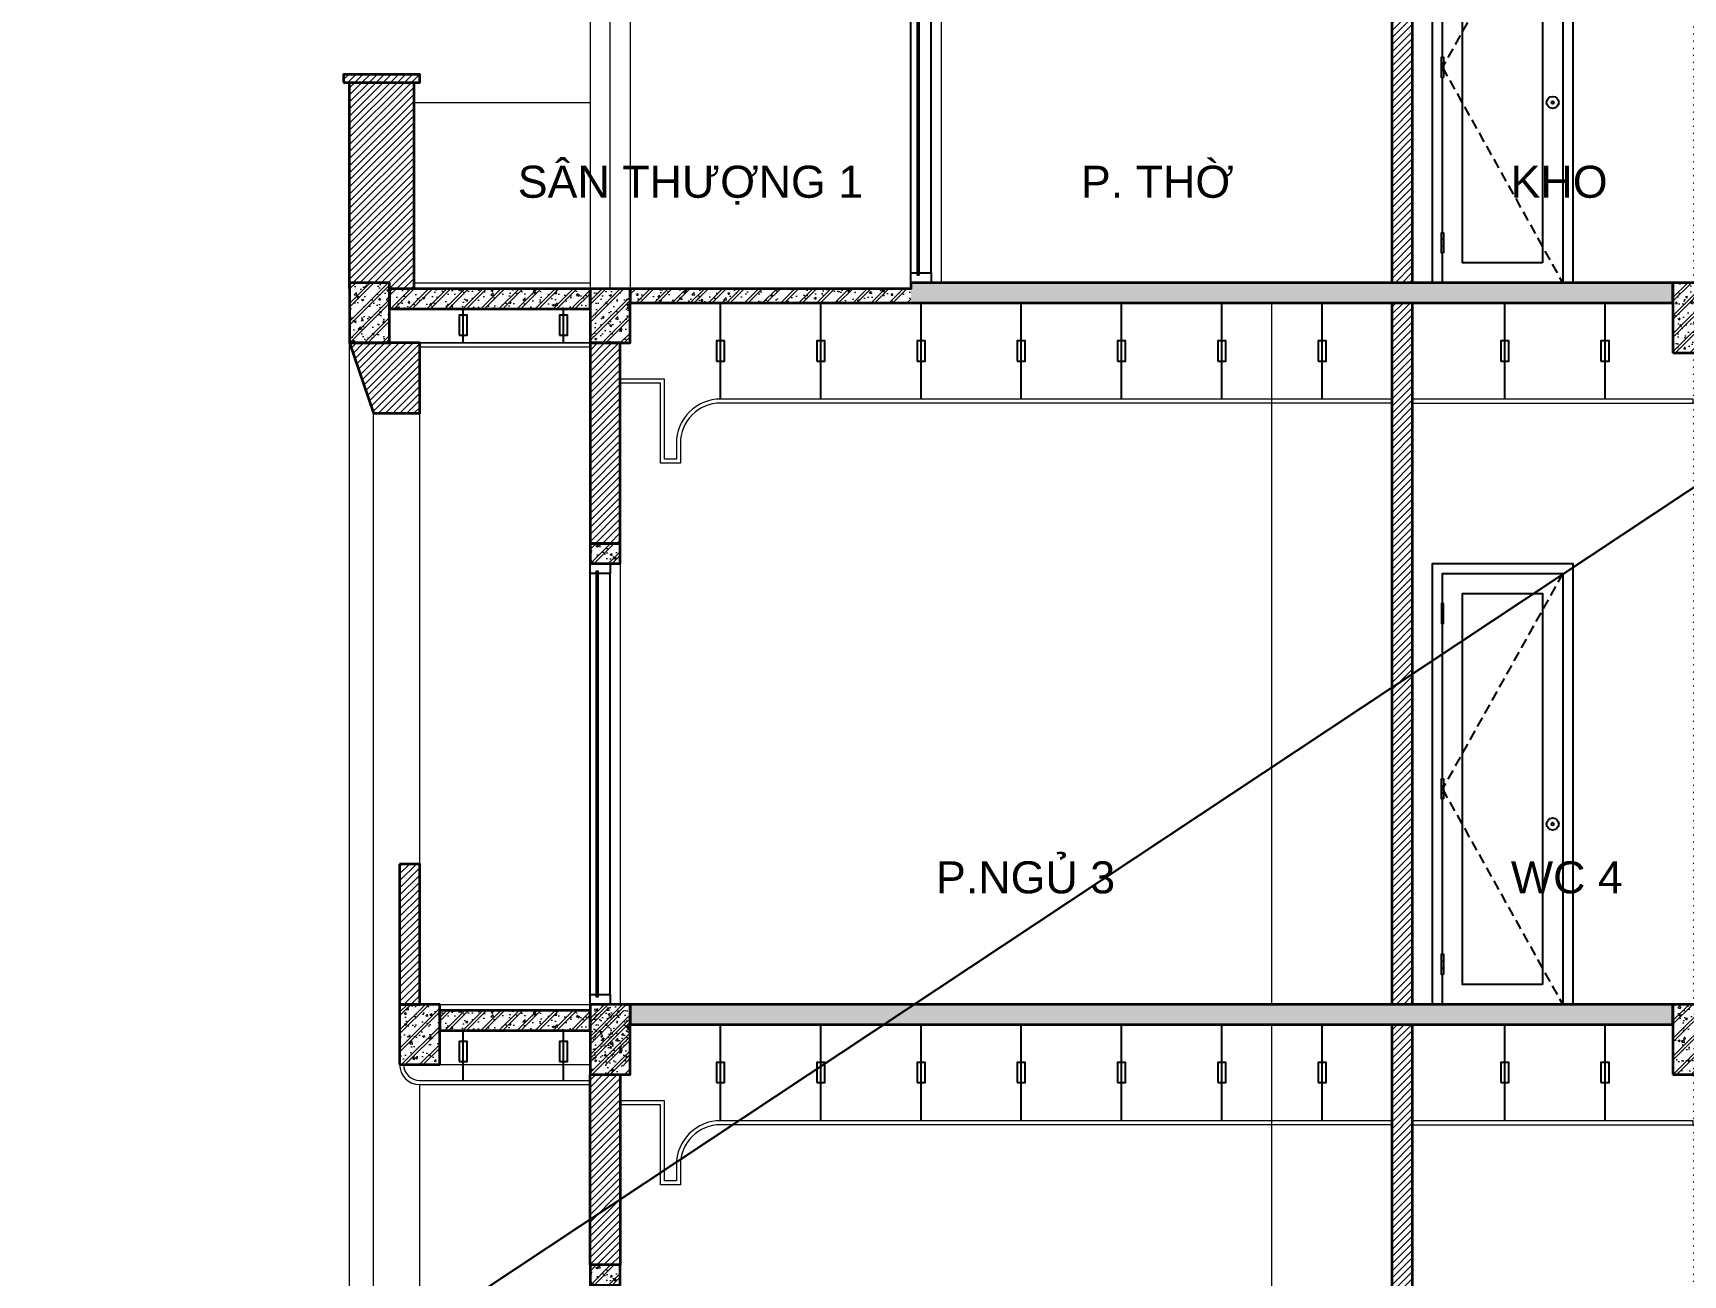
# Model space of a CAD drawing. Header units: inches. Extents: x 236662 to 497023, y -248575 to 81795.
# Drawn here: x 473782 to 482010, y -186545 to -180349 of the extents above; entities that cross this region are included whole.
import ezdxf

# ---------------------------------------------------------------- set-up
doc = ezdxf.new("R2010")
doc.units = ezdxf.units.IN
doc.header["$LTSCALE"] = 10
doc.header["$MEASUREMENT"] = 0
doc.linetypes.add('HIDDEN', pattern=[0.375, 0.25, -0.125])
for name, color, linetype in [('01. HP_TEXT', 9, 'Continuous'), ('04. HP_CUA', 153, 'Continuous'), ('07. HP_KY HIEU', 43, 'Continuous')]:
    doc.layers.add(name, color=color, linetype=linetype)
for name, color, linetype, lineweight in [('02. HP_BE TONG', 1, 'Continuous', 35), ('03. HP_TUONG', 2, 'Continuous', 35), ('06. HP_THAY 1', 134, 'Continuous', 15), ('06. HP_THAY 2', 147, 'Continuous', 13), ('09_HP_HATCH', 8, 'Continuous', 5)]:
    doc.layers.add(name, color=color, linetype=linetype, lineweight=lineweight)
doc.styles.add('TEXT (none)', font='arial.ttf')
pattern_1 = [(45, (491560.06, -193094.979), (-17.67767, 17.67767), [])]

# ---------------------------------------------------------------- blocks, each defined once
blk = doc.blocks.new('ÁDASDASDWD')
at = {"layer": '09_HP_HATCH'}
h = blk.add_hatch(dxfattribs=at)
h.set_pattern_fill('CHAU-01', color=256, scale=15, pattern_type=2)
h.set_pattern_definition([(50, (-55376.965, -37444.2), (107.58903, -9.41282), [11.25, -123.75]), (355, (-55376.97, -37444.2), (-20.8127, 112.82882), [9, -99]), (100.4514, (-55368, -37444.99), (86.7764, 103.41593), [9.56103, -105.17132]), (46.1842, (-55376.97, -37414.2), (160.08616, -24.82785), [16.875, -185.625]), (96.6356, (-55363.62, -37416.27), (140.1994, 146.11768), [14.34154, -157.75695]), (351.1842, (-55376.97, -37414.2), (140.1993, 146.1178), [13.5, -148.5]), (21, (-55361.965, -37421.7), (89.53606, -60.39283), [11.25, -123.75]), (326, (-55361.97, -37421.7), (36.4973, 108.7725), [9, -99]), (71.4514, (-55354.5, -37426.73), (126.0334, 48.37957), [9.56103, -105.17132]), (37.5, (-55376.965, -37444.2), (1.823978, 49.934078), [0, -97.8, 0, -100.5, 0, -99.375]), (7.5, (-55376.965, -37444.2), (39.46043, 59.161757), [0, -57.3, 0, -95.55, 0, -37.875]), (327.5, (-55410.415, -37444.2), (80.073365, -3.38323), [0, -37.5, 0, -117, 0, -155.25]), (317.5, (-55425.415, -37444.2), (87.477925, 15.01575), [0, -48.75, 0, -77.7, 0, -110.25]), (45, (-55376.965, -37444.2), (-45.07806, 45.07806), []), (45, (-55376.965, -37425.827), (-45.07806, 45.07806), [])])
h.paths.add_polyline_path([(-100, -350), (100, -350), (100, 0), (-100, 0)])
at = {"layer": '02. HP_BE TONG'}
blk.add_lwpolyline([(-100, -350), (100, -350), (100, 0), (-100, 0)], close=True, dxfattribs=at)
blk = doc.blocks.new('*U308')
for p, q in [((0, 50), (0, 2150)), ((100, 50), (100, 2150))]:
    blk.add_line(p, q)
for points in [[(0, 2150), (60, 2150), (60, 2160), (70, 2160), (70, 2150), (100, 2150), (100, 2200), (0, 2200)], [(0, 0), (100, 0), (100, 50), (70, 50), (70, 40), (60, 40), (60, 50), (0, 50)]]:
    blk.add_lwpolyline(points, close=True)
at = {"color": 8}
blk.add_lwpolyline([(70, 40), (60, 40), (60, 2160), (70, 2160)], close=True, dxfattribs=at)
blk = doc.blocks.new('*U310')
at = {"ltscale": 20}
h = blk.add_hatch(dxfattribs=at)
h.set_pattern_fill('_USER', color=8, scale=34, angle=32.99202, style=0, pattern_type=0)
h.set_pattern_definition([(180, (55, 2000), (2e-12, -34), [])])
h.paths.add_polyline_path([(55, 2000), (45, 2000), (45, 1900), (55, 1900)])
h = blk.add_hatch(dxfattribs=at)
h.set_pattern_fill('_USER', color=8, scale=34, angle=32.99202, style=0, pattern_type=0)
h.set_pattern_definition([(180, (55, 1025), (4e-12, 34), [])])
h.paths.add_polyline_path([(55, 1025), (45, 1025), (45, 1125), (55, 1125)])
h = blk.add_hatch(dxfattribs=at)
h.set_pattern_fill('_USER', color=8, scale=34, angle=32.99202, style=0, pattern_type=0)
h.set_pattern_definition([(180, (55, 150), (4e-12, 34), [])])
h.paths.add_polyline_path([(55, 150), (45, 150), (45, 250), (55, 250)])
for points in [[(50, 0), (0, 0), (0, 2200), (700, 2200), (700, 0), (650, 0)], [(50, 2000), (50, 2150), (650, 2150), (650, 0), (50, 0), (50, 150)], [(50, 1125), (50, 1900)], [(50, 250), (50, 1025)]]:
    blk.add_lwpolyline(points)
at = {"color": 8, "linetype": 'HIDDEN', "ltscale": 20}
blk.add_lwpolyline([(650, 2150), (50, 1075), (650, 0)], dxfattribs=at)
for points in [[(55, 2000), (45, 2000), (45, 1900), (55, 1900)], [(550, 100), (150, 100), (150, 2050), (550, 2050)], [(55, 1025), (45, 1025), (45, 1125), (55, 1125)], [(55, 150), (45, 150), (45, 250), (55, 250)]]:
    blk.add_lwpolyline(points, close=True)
for radius in [30, 7]:
    blk.add_circle((600, 900), radius)
blk = doc.blocks.new('ÁD221234RRE')
at = {"layer": '09_HP_HATCH'}
h = blk.add_hatch(dxfattribs=at)
h.set_pattern_fill('CHAU-01', color=256, scale=15, pattern_type=2)
h.set_pattern_definition([(50, (-55276.965, -37444.2), (107.58903, -9.41282), [11.25, -123.75]), (355, (-55276.97, -37444.2), (-20.8127, 112.82882), [9, -99]), (100.4514, (-55268, -37444.99), (86.7764, 103.41593), [9.56103, -105.17132]), (46.1842, (-55276.97, -37414.2), (160.08616, -24.82785), [16.875, -185.625]), (96.6356, (-55263.62, -37416.27), (140.1994, 146.11768), [14.34154, -157.75695]), (351.1842, (-55276.97, -37414.2), (140.1993, 146.1178), [13.5, -148.5]), (21, (-55261.965, -37421.7), (89.53606, -60.39283), [11.25, -123.75]), (326, (-55261.97, -37421.7), (36.4973, 108.7725), [9, -99]), (71.4514, (-55254.5, -37426.73), (126.0334, 48.37957), [9.56103, -105.17132]), (37.5, (-55276.965, -37444.2), (1.823978, 49.934078), [0, -97.8, 0, -100.5, 0, -99.375]), (7.5, (-55276.965, -37444.2), (39.46043, 59.161757), [0, -57.3, 0, -95.55, 0, -37.875]), (327.5, (-55310.415, -37444.2), (80.073365, -3.38323), [0, -37.5, 0, -117, 0, -155.25]), (317.5, (-55325.415, -37444.2), (87.477925, 15.01575), [0, -48.75, 0, -77.7, 0, -110.25]), (45, (-55276.965, -37444.2), (-45.07806, 45.07806), []), (45, (-55276.965, -37425.827), (-45.07806, 45.07806), [])])
h.paths.add_polyline_path([(0, -300), (200, -300), (200, 0), (0, 0)])
at = {"layer": '02. HP_BE TONG'}
blk.add_lwpolyline([(0, -300), (200, -300), (200, 0), (0, 0)], close=True, dxfattribs=at)

msp = doc.modelspace()

# ---------------------------------------------------------------- hatches: boundary and pattern name
at = {"layer": '09_HP_HATCH'}
h = msp.add_hatch(dxfattribs=at)
h.set_pattern_fill('ANSI31', color=8, scale=200)
h.set_pattern_definition(pattern_1)
h.paths.add_polyline_path([(480660.1, -178095), (480560.1, -178095), (480560.1, -181595), (480660.1, -181595)])
h.paths.add_polyline_path([(482160.1, -178345), (482060.1, -178345), (482060.1, -181595), (482160.1, -181595)])
h = msp.add_hatch(dxfattribs=at)
h.set_pattern_fill('ANSI31', color=8, scale=200)
h.set_pattern_definition(pattern_1)
h.paths.add_polyline_path([(475710.1, -180555), (475330.1, -180555), (475330.1, -180595), (475710.1, -180595)])
h = msp.add_hatch(dxfattribs=at)
h.set_pattern_fill('ANSI31', color=8, scale=200)
h.set_pattern_definition(pattern_1)
h.paths.add_polyline_path([(475560.1, -181595), (475560.1, -181625), (475680.1, -181625), (475680.1, -180595), (475360.1, -180595), (475360.1, -181595)])
h = msp.add_hatch(dxfattribs=at)
h.set_pattern_fill('CHAU-01', color=256, scale=15, pattern_type=2)
h.set_pattern_definition([(50, (339573.58, -260536.03), (107.589027, -9.41282), [11.25, -123.75]), (355, (339573.58, -260536.03), (-20.8127, 112.82882), [9, -99]), (100.4514, (339582.54, -260536.81), (86.77641, 103.41593), [9.56103, -105.17132]), (46.1842, (339573.58, -260506.03), (160.08616, -24.82785), [16.875, -185.625]), (96.6356, (339586.92, -260508.1), (140.1994, 146.11768), [14.34154, -157.75695]), (351.1842, (339573.58, -260506.03), (140.1993, 146.11779), [13.5, -148.5]), (21, (339588.58, -260513.53), (89.53606, -60.392834), [11.25, -123.75]), (326, (339588.58, -260513.53), (36.4973, 108.77251), [9, -99]), (71.4514, (339596.04, -260518.56), (126.033394, 48.379575), [9.56103, -105.17132]), (37.5, (339573.576, -260536.028), (1.823978, 49.934078), [0, -97.8, 0, -100.5, 0, -99.375]), (7.5, (339573.576, -260536.03), (39.46043, 59.161757), [0, -57.3, 0, -95.55, 0, -37.875]), (327.5, (339540.126, -260536.028), (80.073365, -3.383231), [0, -37.5, 0, -117, 0, -155.25]), (317.5, (339525.126, -260536.03), (87.477925, 15.015747), [0, -48.75, 0, -77.7, 0, -110.25]), (45, (339573.576, -260536.03), (-45.078057, 45.078057), []), (45, (339573.576, -260517.65), (-45.078057, 45.078057), [])])
h.paths.add_polyline_path([(478160.1, -181595), (478160.1, -181695), (481960.1, -181695), (481960.1, -181595)])
h = msp.add_hatch(dxfattribs=at)
h.set_pattern_fill('CHAU-01', color=256, scale=15, pattern_type=2)
h.set_pattern_definition([(50, (334173.58, -260566.03), (107.589027, -9.41282), [11.25, -123.75]), (355, (334173.58, -260566.03), (-20.8127, 112.82882), [9, -99]), (100.4514, (334182.54, -260566.81), (86.77641, 103.41593), [9.56103, -105.17132]), (46.1842, (334173.58, -260536.03), (160.08616, -24.82785), [16.875, -185.625]), (96.6356, (334186.92, -260538.1), (140.1994, 146.11768), [14.34154, -157.75695]), (351.1842, (334173.58, -260536.03), (140.1993, 146.11779), [13.5, -148.5]), (21, (334188.58, -260543.53), (89.53606, -60.392834), [11.25, -123.75]), (326, (334188.58, -260543.53), (36.4973, 108.77251), [9, -99]), (71.4514, (334196.04, -260548.56), (126.033394, 48.379575), [9.56103, -105.17132]), (37.5, (334173.576, -260566.028), (1.823978, 49.934078), [0, -97.8, 0, -100.5, 0, -99.375]), (7.5, (334173.576, -260566.03), (39.46043, 59.161757), [0, -57.3, 0, -95.55, 0, -37.875]), (327.5, (334140.126, -260566.028), (80.073365, -3.383231), [0, -37.5, 0, -117, 0, -155.25]), (317.5, (334125.126, -260566.03), (87.477925, 15.015747), [0, -48.75, 0, -77.7, 0, -110.25]), (45, (334173.576, -260566.03), (-45.078057, 45.078057), []), (45, (334173.576, -260547.65), (-45.078057, 45.078057), [])])
h.paths.add_polyline_path([(475560.1, -181625), (475560.1, -181725), (476560.1, -181725), (476560.1, -181625)])
h = msp.add_hatch(dxfattribs=at)
h.set_pattern_fill('CHAU-01', color=256, scale=15, pattern_type=2)
h.set_pattern_definition([(50, (421283.09, -219039.18), (107.58903, -9.41282), [11.25, -123.75]), (355, (421283.09, -219039.18), (-20.8127, 112.82882), [9, -99]), (100.4514, (421292.06, -219039.96), (86.7764, 103.41593), [9.56103, -105.17132]), (46.1842, (421283.1, -219009.18), (160.08616, -24.82785), [16.875, -185.625]), (96.6356, (421296.43, -219011.25), (140.1994, 146.11768), [14.34154, -157.75695]), (351.1842, (421283.1, -219009.18), (140.1993, 146.1178), [13.5, -148.5]), (21, (421298.09, -219016.68), (89.53606, -60.39283), [11.25, -123.75]), (326, (421298.09, -219016.68), (36.4973, 108.7725), [9, -99]), (71.4514, (421305.56, -219021.71), (126.0334, 48.37957), [9.56103, -105.17132]), (37.5, (421283.094, -219039.18), (1.823978, 49.934078), [0, -97.8, 0, -100.5, 0, -99.375]), (7.5, (421283.094, -219039.18), (39.46043, 59.161757), [0, -57.3, 0, -95.55, 0, -37.875]), (327.5, (421249.644, -219039.18), (80.073365, -3.38323), [0, -37.5, 0, -117, 0, -155.25]), (317.5, (421234.644, -219039.18), (87.477925, 15.01575), [0, -48.75, 0, -77.7, 0, -110.25]), (45, (421283.094, -219039.18), (-45.07806, 45.07806), []), (45, (421283.094, -219020.805), (-45.07806, 45.07806), [])])
h.paths.add_polyline_path([(476560.1, -181895), (476760.1, -181895), (476760.1, -181625), (476560.1, -181625)])
h = msp.add_hatch(dxfattribs=at)
h.set_pattern_fill('CHAU-01', color=256, scale=15, pattern_type=2)
h.set_pattern_definition([(50, (371858.155, -262392.44), (107.58903, -9.41282), [11.25, -123.75]), (355, (371858.16, -262392.44), (-20.8127, 112.82882), [9, -99]), (100.4514, (371867.12, -262393.22), (86.77641, 103.41593), [9.56103, -105.17132]), (46.1842, (371858.16, -262362.44), (160.08616, -24.82785), [16.875, -185.625]), (96.6356, (371871.5, -262364.5), (140.1994, 146.11768), [14.34154, -157.75695]), (351.1842, (371858.16, -262362.44), (140.1993, 146.1178), [13.5, -148.5]), (21, (371873.155, -262369.94), (89.53606, -60.392834), [11.25, -123.75]), (326, (371873.16, -262369.94), (36.4973, 108.77251), [9, -99]), (71.4514, (371880.62, -262374.97), (126.033394, 48.379575), [9.56103, -105.17132]), (37.5, (371858.155, -262392.438), (1.823978, 49.934078), [0, -97.8, 0, -100.5, 0, -99.375]), (7.5, (371858.155, -262392.44), (39.46043, 59.161757), [0, -57.3, 0, -95.55, 0, -37.875]), (327.5, (371824.705, -262392.438), (80.073365, -3.383231), [0, -37.5, 0, -117, 0, -155.25]), (317.5, (371809.705, -262392.44), (87.477925, 15.015747), [0, -48.75, 0, -77.7, 0, -110.25]), (45, (371858.155, -262392.44), (-45.078057, 45.078057), []), (45, (371858.155, -262374.06), (-45.078057, 45.078057), [])])
h.paths.add_polyline_path([(478160.1, -181625), (476760.1, -181625), (476760.1, -181695), (478160.1, -181695)])
h = msp.add_hatch(dxfattribs=at)
h.set_pattern_fill('ANSI31', color=8, scale=200)
h.set_pattern_definition(pattern_1)
h.paths.add_polyline_path([(480660.1, -181695), (480560.1, -181695), (480560.1, -185195), (480660.1, -185195)])
h.paths.add_polyline_path([(482160.1, -181945), (482060.1, -181945), (482060.1, -185195), (482160.1, -185195)])
h.paths.add_polyline_path([(480660.1, -185295), (480560.1, -185295), (480560.1, -188795), (480660.1, -188795)])
h.paths.add_polyline_path([(482160.1, -185495), (482060.1, -185495), (482060.1, -188795), (482160.1, -188795)])
h = msp.add_hatch(dxfattribs=at)
h.set_pattern_fill('ANSI31', color=8, scale=200)
h.set_pattern_definition(pattern_1)
h.paths.add_polyline_path([(475710.1, -181895), (475360.1, -181895), (475480.1, -182245), (475710.1, -182245)])
h.paths.add_polyline_path([(476710.1, -181895), (476560.1, -181895), (476560.1, -182895), (476710.1, -182895)])
h = msp.add_hatch(dxfattribs=at)
h.set_pattern_fill('CHAU-01', color=256, scale=15, pattern_type=2)
h.set_pattern_definition([(50, (369625.07, -266058.85), (107.58903, -9.41282), [11.25, -123.75]), (355, (369625.07, -266058.85), (-20.8127, 112.82882), [9, -99]), (100.4514, (369634.03, -266059.64), (86.77641, 103.41593), [9.56103, -105.17132]), (46.1842, (369625.07, -266028.85), (160.08616, -24.82785), [16.875, -185.625]), (96.6356, (369638.4, -266030.92), (140.1994, 146.11768), [14.34154, -157.75695]), (351.1842, (369625.07, -266028.85), (140.1993, 146.1178), [13.5, -148.5]), (21, (369640.07, -266036.35), (89.53606, -60.392834), [11.25, -123.75]), (326, (369640.07, -266036.35), (36.4973, 108.77251), [9, -99]), (71.4514, (369647.53, -266041.38), (126.033394, 48.379575), [9.56103, -105.17132]), (37.5, (369625.067, -266058.85), (1.823978, 49.934078), [0, -97.8, 0, -100.5, 0, -99.375]), (7.5, (369625.067, -266058.85), (39.46043, 59.161757), [0, -57.3, 0, -95.55, 0, -37.875]), (327.5, (369591.617, -266058.85), (80.073365, -3.383231), [0, -37.5, 0, -117, 0, -155.25]), (317.5, (369576.62, -266058.85), (87.477925, 15.015747), [0, -48.75, 0, -77.7, 0, -110.25]), (45, (369625.07, -266058.85), (-45.078057, 45.078057), []), (45, (369625.07, -266040.477), (-45.078057, 45.078057), [])])
h.paths.add_polyline_path([(476560.1, -182895), (476560.1, -182995), (476710.1, -182995), (476710.1, -182895)])
h = msp.add_hatch(dxfattribs=at)
h.set_pattern_fill('ANSI31', color=8, scale=200)
h.set_pattern_definition(pattern_1)
h.paths.add_polyline_path([(475710.1, -184495), (475610.1, -184495), (475610.1, -185195), (475710.1, -185195)])
h.paths.add_polyline_path([(476710.1, -185545), (476560.1, -185545), (476560.1, -186495), (476710.1, -186495)])
h = msp.add_hatch(dxfattribs=at)
h.set_pattern_fill('CHAU-01', color=256, scale=15, pattern_type=2)
h.set_pattern_definition([(50, (339573.58, -264136.03), (107.589027, -9.41282), [11.25, -123.75]), (355, (339573.58, -264136.03), (-20.8127, 112.82882), [9, -99]), (100.4514, (339582.54, -264136.81), (86.77641, 103.41593), [9.56103, -105.17132]), (46.1842, (339573.58, -264106.03), (160.08616, -24.82785), [16.875, -185.625]), (96.6356, (339586.92, -264108.1), (140.1994, 146.11768), [14.34154, -157.75695]), (351.1842, (339573.58, -264106.03), (140.1993, 146.11779), [13.5, -148.5]), (21, (339588.58, -264113.53), (89.53606, -60.392834), [11.25, -123.75]), (326, (339588.58, -264113.53), (36.4973, 108.77251), [9, -99]), (71.4514, (339596.04, -264118.56), (126.033394, 48.379575), [9.56103, -105.17132]), (37.5, (339573.576, -264136.028), (1.823978, 49.934078), [0, -97.8, 0, -100.5, 0, -99.375]), (7.5, (339573.576, -264136.03), (39.46043, 59.161757), [0, -57.3, 0, -95.55, 0, -37.875]), (327.5, (339540.126, -264136.028), (80.073365, -3.383231), [0, -37.5, 0, -117, 0, -155.25]), (317.5, (339525.126, -264136.03), (87.477925, 15.015747), [0, -48.75, 0, -77.7, 0, -110.25]), (45, (339573.576, -264136.03), (-45.078057, 45.078057), []), (45, (339573.576, -264117.65), (-45.078057, 45.078057), [])])
h.paths.add_polyline_path([(476760.1, -185195), (476760.1, -185295), (481960.1, -185295), (481960.1, -185195)])
h = msp.add_hatch(dxfattribs=at)
h.set_pattern_fill('CHAU-01', color=256, scale=15, pattern_type=2)
h.set_pattern_definition([(50, (334173.58, -264166.03), (107.589027, -9.41282), [11.25, -123.75]), (355, (334173.58, -264166.03), (-20.8127, 112.82882), [9, -99]), (100.4514, (334182.54, -264166.81), (86.77641, 103.41593), [9.56103, -105.17132]), (46.1842, (334173.58, -264136.03), (160.08616, -24.82785), [16.875, -185.625]), (96.6356, (334186.92, -264138.1), (140.1994, 146.11768), [14.34154, -157.75695]), (351.1842, (334173.58, -264136.03), (140.1993, 146.11779), [13.5, -148.5]), (21, (334188.58, -264143.53), (89.53606, -60.392834), [11.25, -123.75]), (326, (334188.58, -264143.53), (36.4973, 108.77251), [9, -99]), (71.4514, (334196.04, -264148.56), (126.033394, 48.379575), [9.56103, -105.17132]), (37.5, (334173.576, -264166.028), (1.823978, 49.934078), [0, -97.8, 0, -100.5, 0, -99.375]), (7.5, (334173.576, -264166.03), (39.46043, 59.161757), [0, -57.3, 0, -95.55, 0, -37.875]), (327.5, (334140.126, -264166.028), (80.073365, -3.383231), [0, -37.5, 0, -117, 0, -155.25]), (317.5, (334125.126, -264166.03), (87.477925, 15.015747), [0, -48.75, 0, -77.7, 0, -110.25]), (45, (334173.576, -264166.03), (-45.078057, 45.078057), []), (45, (334173.576, -264147.65), (-45.078057, 45.078057), [])])
h.paths.add_polyline_path([(475810.1, -185225), (475810.1, -185325), (476560.1, -185325), (476560.1, -185225)])
h = msp.add_hatch(dxfattribs=at)
h.set_pattern_fill('CHAU-01', color=256, scale=15, pattern_type=2)
h.set_pattern_definition([(50, (421283.09, -222639.18), (107.58903, -9.41282), [11.25, -123.75]), (355, (421283.09, -222639.18), (-20.8127, 112.82882), [9, -99]), (100.4514, (421292.06, -222639.96), (86.7764, 103.41593), [9.56103, -105.17132]), (46.1842, (421283.1, -222609.18), (160.08616, -24.82785), [16.875, -185.625]), (96.6356, (421296.43, -222611.25), (140.1994, 146.11768), [14.34154, -157.75695]), (351.1842, (421283.1, -222609.18), (140.1993, 146.1178), [13.5, -148.5]), (21, (421298.09, -222616.68), (89.53606, -60.39283), [11.25, -123.75]), (326, (421298.09, -222616.68), (36.4973, 108.7725), [9, -99]), (71.4514, (421305.56, -222621.71), (126.0334, 48.37957), [9.56103, -105.17132]), (37.5, (421283.094, -222639.18), (1.823978, 49.934078), [0, -97.8, 0, -100.5, 0, -99.375]), (7.5, (421283.094, -222639.18), (39.46043, 59.161757), [0, -57.3, 0, -95.55, 0, -37.875]), (327.5, (421249.644, -222639.18), (80.073365, -3.38323), [0, -37.5, 0, -117, 0, -155.25]), (317.5, (421234.644, -222639.18), (87.477925, 15.01575), [0, -48.75, 0, -77.7, 0, -110.25]), (45, (421283.094, -222639.18), (-45.07806, 45.07806), []), (45, (421283.094, -222620.805), (-45.07806, 45.07806), [])])
h.paths.add_polyline_path([(476560.1, -185495), (476760.1, -185495), (476760.1, -185225), (476560.1, -185225)])
h = msp.add_hatch(dxfattribs=at)
h.set_pattern_fill('CHAU-01', color=256, scale=15, pattern_type=2)
h.set_pattern_definition([(50, (369625.07, -269658.85), (107.58903, -9.41282), [11.25, -123.75]), (355, (369625.07, -269658.85), (-20.8127, 112.82882), [9, -99]), (100.4514, (369634.03, -269659.64), (86.77641, 103.41593), [9.56103, -105.17132]), (46.1842, (369625.07, -269628.85), (160.08616, -24.82785), [16.875, -185.625]), (96.6356, (369638.4, -269630.92), (140.1994, 146.11768), [14.34154, -157.75695]), (351.1842, (369625.07, -269628.85), (140.1993, 146.1178), [13.5, -148.5]), (21, (369640.07, -269636.35), (89.53606, -60.392834), [11.25, -123.75]), (326, (369640.07, -269636.35), (36.4973, 108.77251), [9, -99]), (71.4514, (369647.53, -269641.38), (126.033394, 48.379575), [9.56103, -105.17132]), (37.5, (369625.067, -269658.85), (1.823978, 49.934078), [0, -97.8, 0, -100.5, 0, -99.375]), (7.5, (369625.067, -269658.85), (39.46043, 59.161757), [0, -57.3, 0, -95.55, 0, -37.875]), (327.5, (369591.617, -269658.85), (80.073365, -3.383231), [0, -37.5, 0, -117, 0, -155.25]), (317.5, (369576.62, -269658.85), (87.477925, 15.015747), [0, -48.75, 0, -77.7, 0, -110.25]), (45, (369625.07, -269658.85), (-45.078057, 45.078057), []), (45, (369625.07, -269640.477), (-45.078057, 45.078057), [])])
h.paths.add_polyline_path([(476560.1, -186495), (476560.1, -186595), (476710.1, -186595), (476710.1, -186495)])

# ---------------------------------------------------------------- linework, layer by layer
msp.add_line((402912.4, -235116.6), (497022.9, -172693.2))
at = {"layer": '02. HP_BE TONG'}
msp.add_lwpolyline([(478160.1, -181595), (478160.1, -181625), (476760.1, -181625), (476760.1, -181695), (481960.1, -181695), (481960.1, -181595), (478160.1, -181595)], dxfattribs=at)
for points in [[(475560.1, -181625), (475560.1, -181725), (476560.1, -181725), (476560.1, -181625)], [(476560.1, -181895), (476760.1, -181895), (476760.1, -181625), (476560.1, -181625)], [(476560.1, -182895), (476560.1, -182995), (476710.1, -182995), (476710.1, -182895)], [(476760.1, -185195), (476760.1, -185295), (481960.1, -185295), (481960.1, -185195)], [(475810.1, -185225), (475810.1, -185325), (476560.1, -185325), (476560.1, -185225)], [(476560.1, -186495), (476560.1, -186595), (476710.1, -186595), (476710.1, -186495)]]:
    msp.add_lwpolyline(points, close=True, dxfattribs=at)
at = {"layer": '03. HP_TUONG'}
for points in [[(480560.1, -178095), (480660.1, -178095), (480660.1, -181595), (480560.1, -181595)], [(475330.1, -180595), (475710.1, -180595), (475710.1, -180555), (475330.1, -180555)], [(480560.1, -181695), (480660.1, -181695), (480660.1, -185195), (480560.1, -185195)], [(476560.1, -182895), (476710.1, -182895), (476710.1, -181895), (476560.1, -181895)], [(475610.1, -184495), (475610.1, -185195), (475710.1, -185195), (475710.1, -184495)], [(480560.1, -185295), (480660.1, -185295), (480660.1, -188795), (480560.1, -188795)], [(476560.1, -185545), (476710.1, -185545), (476710.1, -186495), (476560.1, -186495)]]:
    msp.add_lwpolyline(points, close=True, dxfattribs=at)
for points in [[(475360.1, -181625), (475360.1, -181625), (475360.1, -180595), (475680.1, -180595), (475680.1, -181625), (475560.1, -181625)], [(475360.1, -181895), (475480.1, -182245), (475710.1, -182245), (475710.1, -181895), (475360.1, -181895)]]:
    msp.add_lwpolyline(points, dxfattribs=at)
at = {"layer": '06. HP_THAY 1'}
for p, q in [((476560.1, -178345), (476560.1, -181625)), ((476760.1, -178945), (476760.1, -181625)), ((475680.1, -180695), (476560.1, -180695)), ((475680.1, -181595), (476560.1, -181595)), ((479960.1, -185195), (479960.1, -181695)), ((475360.1, -189245), (475360.1, -181895)), ((476560.1, -181865), (476560.1, -185195)), ((475480.1, -189245), (475480.1, -182245)), ((475710.1, -185195), (475710.1, -182245)), ((475810.1, -185195), (476560.1, -185195)), ((479960.1, -188795), (479960.1, -185295)), ((475710.1, -185575), (476560.1, -185575)), ((475710.1, -188095), (475710.1, -185595)), ((475710.1, -185595), (476560.1, -185595))]:
    msp.add_line(p, q, dxfattribs=at)
msp.add_lwpolyline([(476560.1, -178595), (476560.1, -181625), (476660.1, -181625), (476660.1, -178945)], dxfattribs=at)
for points in [[(478160.1, -179395), (478310.1, -179395), (478310.1, -181595), (478160.1, -181595)], [(476560.1, -182995), (476710.1, -182995), (476710.1, -185195), (476560.1, -185195)]]:
    msp.add_lwpolyline(points, close=True, dxfattribs=at)
for radius in [100, 80]:
    msp.add_arc((475710.1, -185495), radius, 180, 270, dxfattribs=at)
at = {"layer": '06. HP_THAY 2'}
for p, q in [((475560.1, -181895), (476560.1, -181895)), ((477010.1, -182395.2), (477010.1, -182395.2)), ((475810.1, -185495), (476560.1, -185495))]:
    msp.add_line(p, q, dxfattribs=at)
for points in [[(475710.1, -181915), (476560.1, -181915), (476560.1, -181895), (475710.1, -181895)], [(480660.1, -182195.2), (482060.1, -182195.2), (482060.1, -182175.2), (480660.1, -182175.2)], [(480660.1, -185795.2), (482060.1, -185795.2), (482060.1, -185775.2), (480660.1, -185775.2)]]:
    msp.add_lwpolyline(points, close=True, dxfattribs=at)
for points in [[(480560.1, -182175.2), (477210.1, -182175.2, 0.414214), (476990.1, -182395.2), (476990.1, -182475.2), (476930.1, -182475.2), (476930.1, -182075.2), (476710.1, -182075.2)], [(480560.1, -182195.2), (477210.1, -182195.2, 0.414214), (477010.1, -182395.2), (477010.1, -182495.2), (476910.1, -182495.2), (476910.1, -182095.2), (476710.1, -182095.2)], [(480560.1, -185775.2), (477210.1, -185775.2, 0.414214), (476990.1, -185995.2), (476990.1, -186075.2), (476930.1, -186075.2), (476930.1, -185675.2), (476710.1, -185675.2)], [(480560.1, -185795.2), (477210.1, -185795.2, 0.414214), (477010.1, -185995.2), (477010.1, -186095.2), (476910.1, -186095.2), (476910.1, -185695.2), (476710.1, -185695.2)]]:
    msp.add_lwpolyline(points, format="xyb", dxfattribs=at)
at = {"layer": '07. HP_KY HIEU'}
for p, q in [((475927, -181895), (475927, -181725)), ((476427, -181895), (476427, -181725)), ((477210.1, -182175.2), (477210.1, -181695)), ((477710.1, -182175.2), (477710.1, -181695)), ((478210.1, -182175.2), (478210.1, -181695)), ((478710.1, -182175.2), (478710.1, -181695)), ((479210.1, -182175.2), (479210.1, -181695)), ((479710.1, -182175.2), (479710.1, -181695)), ((480210.1, -182175.2), (480210.1, -181695)), ((481121.1, -182175.2), (481121.1, -181695)), ((481621.1, -182175.2), (481621.1, -181695)), ((477210.1, -185775.2), (477210.1, -185295)), ((477710.1, -185775.2), (477710.1, -185295)), ((478210.1, -185775.2), (478210.1, -185295)), ((478710.1, -185775.2), (478710.1, -185295)), ((479210.1, -185775.2), (479210.1, -185295)), ((479710.1, -185775.2), (479710.1, -185295)), ((480210.1, -185775.2), (480210.1, -185295)), ((481121.1, -185775.2), (481121.1, -185295)), ((481621.1, -185775.2), (481621.1, -185295)), ((475927, -185575), (475927, -185325)), ((476427, -185575), (476427, -185325))]:
    msp.add_line(p, q, dxfattribs=at)
for points in [[(475907, -181856.3), (475947, -181856.3), (475947, -181756.3), (475907, -181756.3)], [(476407, -181856.3), (476447, -181856.3), (476447, -181756.3), (476407, -181756.3)], [(477190.1, -181985.1), (477230.1, -181985.1), (477230.1, -181885.1), (477190.1, -181885.1)], [(477690.1, -181985.1), (477730.1, -181985.1), (477730.1, -181885.1), (477690.1, -181885.1)], [(478190.1, -181985.1), (478230.1, -181985.1), (478230.1, -181885.1), (478190.1, -181885.1)], [(478690.1, -181985.1), (478730.1, -181985.1), (478730.1, -181885.1), (478690.1, -181885.1)], [(479190.1, -181985.1), (479230.1, -181985.1), (479230.1, -181885.1), (479190.1, -181885.1)], [(479690.1, -181985.1), (479730.1, -181985.1), (479730.1, -181885.1), (479690.1, -181885.1)], [(480190.1, -181985.1), (480230.1, -181985.1), (480230.1, -181885.1), (480190.1, -181885.1)], [(481101.1, -181985.1), (481141.1, -181985.1), (481141.1, -181885.1), (481101.1, -181885.1)], [(481601.1, -181985.1), (481641.1, -181985.1), (481641.1, -181885.1), (481601.1, -181885.1)], [(475907, -185480.4), (475947, -185480.4), (475947, -185380.4), (475907, -185380.4)], [(476407, -185480.4), (476447, -185480.4), (476447, -185380.4), (476407, -185380.4)], [(477190.1, -185585.1), (477230.1, -185585.1), (477230.1, -185485.1), (477190.1, -185485.1)], [(477690.1, -185585.1), (477730.1, -185585.1), (477730.1, -185485.1), (477690.1, -185485.1)], [(478190.1, -185585.1), (478230.1, -185585.1), (478230.1, -185485.1), (478190.1, -185485.1)], [(478690.1, -185585.1), (478730.1, -185585.1), (478730.1, -185485.1), (478690.1, -185485.1)], [(479190.1, -185585.1), (479230.1, -185585.1), (479230.1, -185485.1), (479190.1, -185485.1)], [(479690.1, -185585.1), (479730.1, -185585.1), (479730.1, -185485.1), (479690.1, -185485.1)], [(480190.1, -185585.1), (480230.1, -185585.1), (480230.1, -185485.1), (480190.1, -185485.1)], [(481101.1, -185585.1), (481141.1, -185585.1), (481141.1, -185485.1), (481101.1, -185485.1)], [(481601.1, -185585.1), (481641.1, -185585.1), (481641.1, -185485.1), (481601.1, -185485.1)]]:
    msp.add_lwpolyline(points, close=True, dxfattribs=at)

# ---------------------------------------------------------------- block references
at = {"layer": '04. HP_CUA', "xscale": -1}
for p in [(478260.1, -181595), (476660.1, -185195)]:
    msp.add_blockref('*U308', p, dxfattribs=at)
at = {"layer": '04. HP_CUA'}
for p in [(480760.1, -181595), (480760.1, -185195)]:
    msp.add_blockref('*U310', p, dxfattribs=at)
at = {"layer": '06. HP_THAY 1'}
for p in [(482060.1, -181595), (476660.1, -185195), (482060.1, -185195)]:
    msp.add_blockref('ÁDASDASDWD', p, dxfattribs=at)
at = {"layer": '06. HP_THAY 2'}
for p in [(475360.1, -181595), (475610.1, -185195)]:
    msp.add_blockref('ÁD221234RRE', p, dxfattribs=at)

# ---------------------------------------------------------------- texts
at = {"layer": '01. HP_TEXT', "style": 'TEXT (none)'}
for s, height, p in [('SÂN THƯỢNG 1', 159.876, (476199, -181170.7)), ('P. THỜ', 159.88, (479007.5, -181170.7)), ('KHO', 159.88, (481150.2, -181170.7)), ('P.NGỦ 3', 159.88, (478284.6, -184641)), ('WC 4', 159.88, (481151.5, -184641))]:
    msp.add_text(s, height=height, dxfattribs=at).set_placement(p)

doc.saveas('drawing.dxf')
